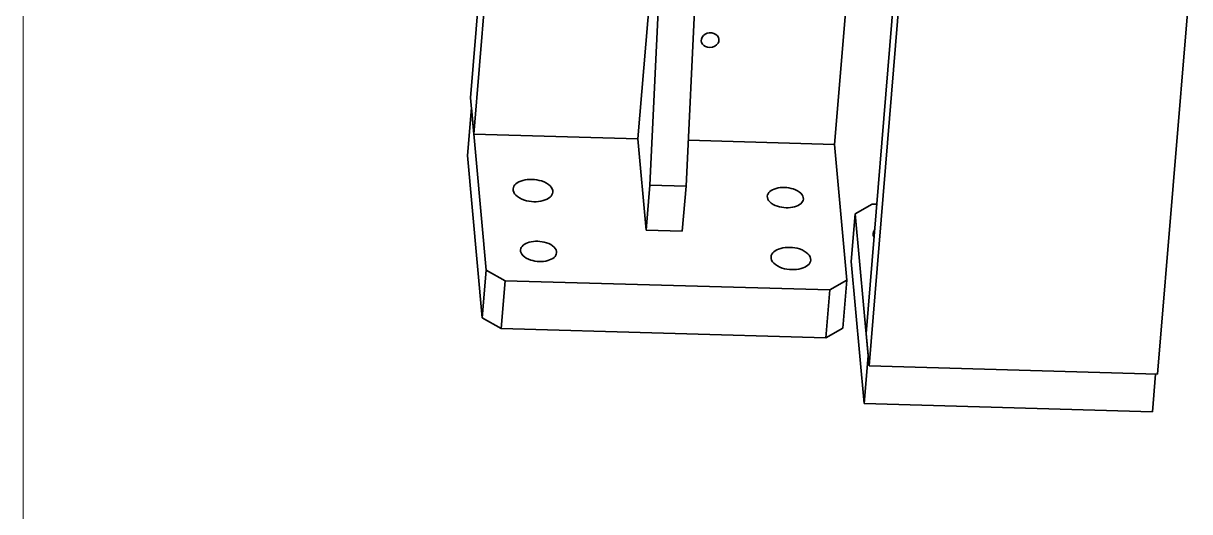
# Model space of a CAD drawing. Header units: millimetres. Extents: x -30157 to 38882, y -29543 to -7215.
# Drawn here: x -29857.1 to -29792.6, y -29440.3 to -29413.2 of the extents above; entities that cross this region are included whole.
import ezdxf

# ---------------------------------------------------------------- set-up
doc = ezdxf.new("R2010")
doc.units = ezdxf.units.MM
doc.header["$LTSCALE"] = 0.5
doc.layers.add('标注线', color=3, linetype='Continuous', lineweight=18)

msp = doc.modelspace()

# ---------------------------------------------------------------- linework, layer by layer
at = {"color": 7, "lineweight": 35}
for p, q in [((-29830.395, -29393.534), (-29832.371, -29417.354)), ((-29832.186, -29419.375), (-29830.815, -29402.833)), ((-29821.817, -29403.916), (-29823.12, -29419.631)), ((-29822.454, -29422.202), (-29821.663, -29405.6)), ((-29820.461, -29422.258), (-29819.671, -29405.657)), ((-29811.281, -29408.136), (-29812.26, -29419.937)), ((-29808.729, -29408.898), (-29810.512, -29430.402)), ((-29808.565, -29410.694), (-29810.348, -29432.198)), ((-29794.407, -29432.648), (-29792.624, -29411.144)), ((-29832.319, -29417.915), (-29831.501, -29426.897)), ((-29832.186, -29419.375), (-29823.12, -29419.631)), ((-29823.12, -29419.631), (-29822.66, -29424.683)), ((-29820.34, -29419.709), (-29812.26, -29419.937)), ((-29811.575, -29427.46), (-29812.26, -29419.937)), ((-29831.721, -29429.544), (-29832.539, -29420.562)), ((-29811.115, -29423.777), (-29810.399, -29431.637)), ((-29811.335, -29426.424), (-29810.619, -29434.283)), ((-29812.52, -29427.993), (-29830.454, -29427.487)), ((-29812.739, -29430.64), (-29830.673, -29430.133)), ((-29810.348, -29432.198), (-29794.407, -29432.648)), ((-29810.619, -29434.283), (-29794.677, -29434.733))]:
    msp.add_line(p, q, dxfattribs=at)
at = {"color": 7, "lineweight": 35, "ltscale": 0.25367}
msp.add_line((-29832.371, -29417.354), (-29832.186, -29419.375), dxfattribs=at)
at = {"color": 7, "lineweight": 35, "ltscale": 0.331964}
for p, q in [((-29832.319, -29417.915), (-29832.539, -29420.562)), ((-29811.335, -29426.424), (-29811.115, -29423.777)), ((-29831.501, -29426.897), (-29831.721, -29429.544)), ((-29830.454, -29427.487), (-29830.673, -29430.133)), ((-29812.52, -29427.993), (-29812.739, -29430.64)), ((-29810.399, -29431.637), (-29810.619, -29434.283))]:
    msp.add_line(p, q, dxfattribs=at)
at = {"color": 7, "lineweight": 35, "ltscale": 0.311218}
for p, q in [((-29822.454, -29422.202), (-29822.66, -29424.683)), ((-29820.667, -29424.739), (-29820.461, -29422.258))]:
    msp.add_line(p, q, dxfattribs=at)
at = {"color": 7, "lineweight": 35, "ltscale": 0.249184}
for p, q in [((-29822.454, -29422.202), (-29820.461, -29422.258)), ((-29822.66, -29424.683), (-29820.667, -29424.739))]:
    msp.add_line(p, q, dxfattribs=at)
at = {"color": 7, "lineweight": 35, "ltscale": 0.135659}
for p, q in [((-29811.115, -29423.777), (-29810.17, -29423.244)), ((-29811.575, -29427.46), (-29812.52, -29427.993))]:
    msp.add_line(p, q, dxfattribs=at)
at = {"color": 7, "lineweight": 35, "ltscale": 0.031391}
msp.add_line((-29809.919, -29423.251), (-29810.17, -29423.244), dxfattribs=at)
at = {"color": 7, "lineweight": 35, "ltscale": 0.150244}
for p, q in [((-29830.454, -29427.487), (-29831.501, -29426.897)), ((-29830.673, -29430.133), (-29831.721, -29429.544))]:
    msp.add_line(p, q, dxfattribs=at)
at = {"color": 7, "lineweight": 35, "ltscale": 0.331967}
msp.add_line((-29811.794, -29430.106), (-29811.575, -29427.46), dxfattribs=at)
at = {"color": 7, "lineweight": 35, "ltscale": 0.135657}
msp.add_line((-29811.794, -29430.106), (-29812.739, -29430.64), dxfattribs=at)
at = {"color": 7, "lineweight": 35, "ltscale": 0.225484}
msp.add_line((-29810.348, -29432.198), (-29810.512, -29430.402), dxfattribs=at)
at = {"color": 7, "lineweight": 35, "ltscale": 0.261897}
msp.add_line((-29794.504, -29432.645), (-29794.677, -29434.733), dxfattribs=at)
at = {"color": 7, "lineweight": 35}
for centre, major_axis, ratio, start_param, end_param in [((-29819.13, -29414.17), (0.49, 0.045), 0.825973, 0.000112, 3.141705), ((-29819.13, -29414.17), (0.49, 0.045), 0.825973, 3.141705, 4.068581), ((-29819.13, -29414.17), (0.49, 0.045), 0.825973, 4.068581, 6.283298), ((-29828.921, -29422.491), (1.096, -0.091), 0.557892, 1.168294, 3.141647), ((-29828.921, -29422.491), (-1.096, 0.091), 0.557892, 3.141647, 4.309887), ((-29828.921, -29422.491), (1.096, -0.091), 0.557892, 3.141647, 4.309887), ((-29828.921, -29422.491), (-1.096, 0.091), 0.557892, 1.168294, 3.141647), ((-29814.973, -29422.884), (-0.997, 0.083), 0.557892, 4.309887, 6.283239), ((-29814.973, -29422.884), (0.997, -0.083), 0.557892, 0.000054, 1.168294), ((-29814.973, -29422.884), (-0.997, 0.083), 0.557892, 0.000054, 1.168294), ((-29814.973, -29422.884), (0.997, -0.083), 0.557892, 4.309887, 6.283239), ((-29809.02, -29424.956), (1.096, -0.091), 0.557892, 3.141647, 3.482939), ((-29809.02, -29424.956), (1.096, -0.091), 0.557892, 2.800246, 3.141647), ((-29828.615, -29425.859), (0.997, -0.083), 0.557892, 3.141647, 4.309887), ((-29828.615, -29425.859), (0.997, -0.083), 0.557892, 1.168294, 3.141647), ((-29828.615, -29425.859), (-0.997, 0.083), 0.557892, 3.141647, 4.309887), ((-29814.666, -29426.253), (1.096, -0.091), 0.557892, 1.168294, 3.141647), ((-29814.666, -29426.253), (-1.096, 0.091), 0.557892, 3.141647, 4.309887), ((-29828.615, -29425.859), (-0.997, 0.083), 0.557892, 1.168294, 3.141647), ((-29814.666, -29426.253), (1.096, -0.091), 0.557892, 3.141647, 4.309887), ((-29814.666, -29426.253), (-1.096, 0.091), 0.557892, 1.168294, 3.141647)]:
    msp.add_ellipse(centre, major_axis=major_axis, ratio=ratio, start_param=start_param, end_param=end_param, dxfattribs=at)
at = {"layer": '标注线'}
msp.add_line((-29857.091, -29445.523), (-29857.091, -29298.687), dxfattribs=at)

doc.saveas('drawing.dxf')
